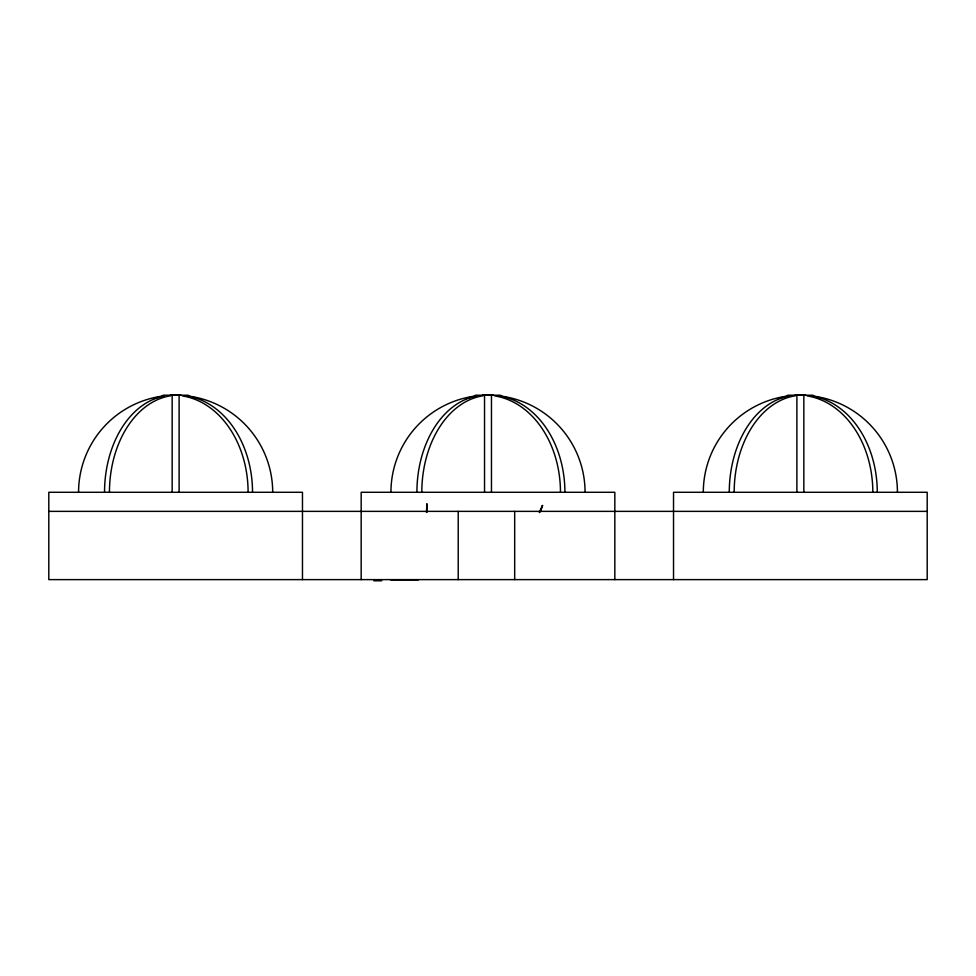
<?xml version="1.0" encoding="UTF-8"?>
<svg xmlns="http://www.w3.org/2000/svg" width="976" height="976" viewBox="0 0 976 976"><rect width="100%" height="100%" fill="white"/><g stroke="black" fill="none" stroke-linecap="round" stroke-linejoin="round"><path stroke-width="1.46" d="M539.301 512.522L542.546 505.483L540.448 511.363M539.618 512.522L542.546 505.483M163.029 395.219L188.246 395.219M475.385 395.219L500.615 395.219M787.754 395.219L812.971 395.219M48.8 511.363L927.2 511.363M390.693 579.878L418.46 579.878M373.857 580.781L381.714 580.781M803.834 395.219L803.834 492.282M796.892 395.219L796.892 492.282M673.525 579.622L673.525 492.282L927.2 492.282L927.2 579.622L48.8 579.622L48.8 492.282L302.475 492.282L302.475 579.622M614.831 579.622L614.831 492.282L361.169 492.282L361.169 579.622M514.681 511.363L514.681 579.622M491.465 395.219L491.465 492.282M484.535 395.219L484.535 492.282M458.22 511.363L458.22 579.622M426.878 512.412L426.878 503.714L426.463 512.412M179.108 395.219L179.108 492.282M172.166 395.219L172.166 492.282M494.783 395.927A97.063 74.676 -90 0 1 560.468 492.282M466.455 398.525A97.063 74.676 -90 0 1 475.288 396.183M482.791 395.292A97.063 74.676 -90 0 1 488.769 395.292M499.212 395.927A97.063 74.676 -90 0 1 564.897 492.282M487.231 395.292A97.063 74.676 -90 0 1 493.209 395.292M390.937 492.282A97.063 97.063 0 0 1 476.081 395.951M483.547 395.317A97.063 97.063 0 0 1 492.453 395.317M499.919 395.951A97.063 97.063 0 0 1 585.063 492.282M487.475 395.304A97.063 68.637 -90 0 1 493.429 395.304M500.908 396.341A97.063 68.637 -90 0 1 503.86 397.086M421.815 492.282A97.063 68.637 -90 0 1 482.986 395.792M416.911 492.282A97.063 68.637 -90 0 1 476.593 396.049M482.571 395.304A97.063 68.637 -90 0 1 488.525 395.304M807.152 395.927A97.063 74.676 -90 0 1 872.825 492.282M778.824 398.525A97.063 74.676 -90 0 1 787.656 396.183M795.159 395.292A97.063 74.676 -90 0 1 801.137 395.292M811.581 395.927A97.063 74.676 -90 0 1 877.265 492.282M799.6 395.292A97.063 74.676 -90 0 1 805.566 395.292M703.306 492.282A97.063 97.063 0 0 1 788.437 395.951M795.916 395.317A97.063 97.063 0 0 1 804.822 395.317M812.288 395.951A97.063 97.063 0 0 1 897.432 492.282M813.264 396.341A97.063 68.637 -90 0 1 816.229 397.086M734.184 492.282A97.063 68.637 -90 0 1 795.355 395.792M799.844 395.304A97.063 68.637 -90 0 1 805.798 395.304M729.279 492.282A97.063 68.637 -90 0 1 788.95 396.049M794.94 395.304A97.063 68.637 -90 0 1 800.881 395.304M170.434 395.292A97.063 74.676 -90 0 1 176.4 395.292M182.414 395.927A97.063 74.676 -90 0 1 248.099 492.282M154.086 398.525A97.063 74.676 -90 0 1 162.919 396.183M174.863 395.292A97.063 74.676 90 0 1 180.841 395.292M186.855 395.927A97.063 74.676 90 0 1 252.528 492.282M78.568 492.282A97.063 97.063 0 0 1 163.712 395.951M171.178 395.317A97.063 97.063 0 0 1 180.084 395.317M187.563 395.951A97.063 97.063 0 0 1 272.694 492.282M188.539 396.341A97.063 68.637 -90 0 1 191.503 397.086M109.458 492.282A97.063 68.637 -90 0 1 170.629 395.792M175.119 395.304A97.063 68.637 -90 0 1 181.06 395.304M104.542 492.282A97.063 68.637 -90 0 1 164.224 396.049M170.202 395.304A97.063 68.637 -90 0 1 176.156 395.304"/></g></svg>
